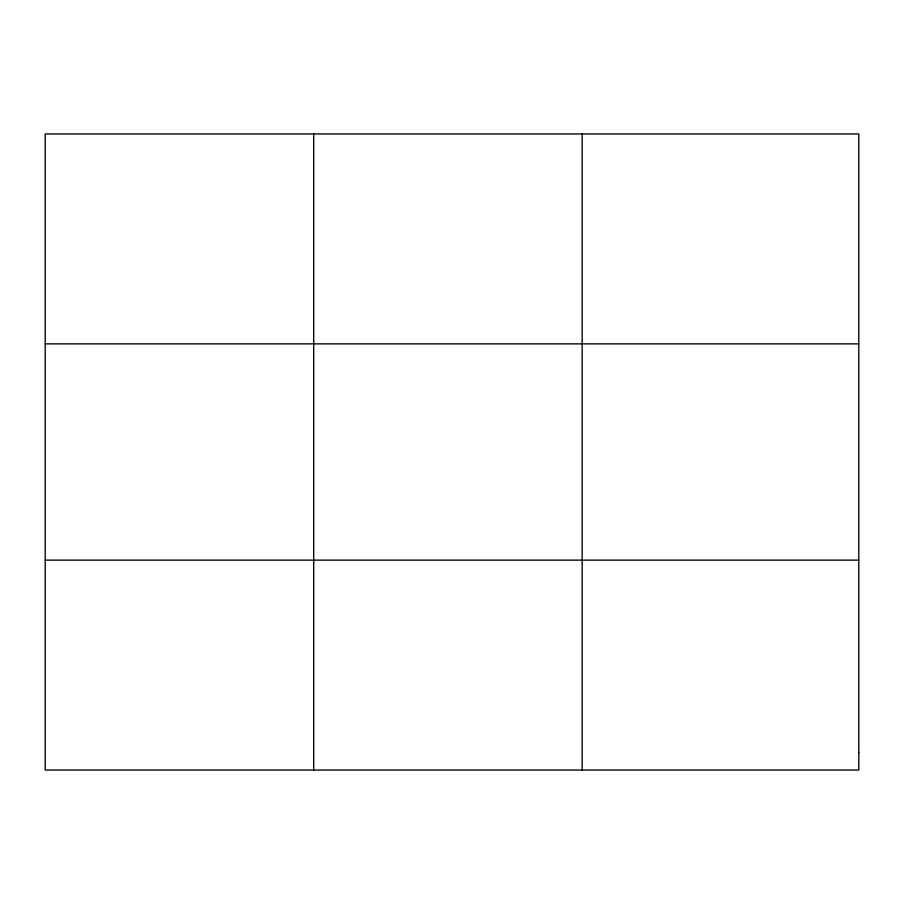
<?xml version="1.0" encoding="UTF-8"?>
<svg xmlns="http://www.w3.org/2000/svg" width="904" height="904" viewBox="0 0 904 904"><rect width="100%" height="100%" fill="white"/><g stroke="black" fill="none" stroke-linecap="round" stroke-linejoin="round"><path stroke-width="1.36" d="M313.688 770.027L313.688 133.973M582.176 770.027L582.176 133.973M45.2 343.87L858.8 343.87M45.2 560.13L858.8 560.13M858.8 752.535L858.8 770.027L45.2 770.027L45.2 133.973L858.8 133.973L858.8 752.535"/></g></svg>
